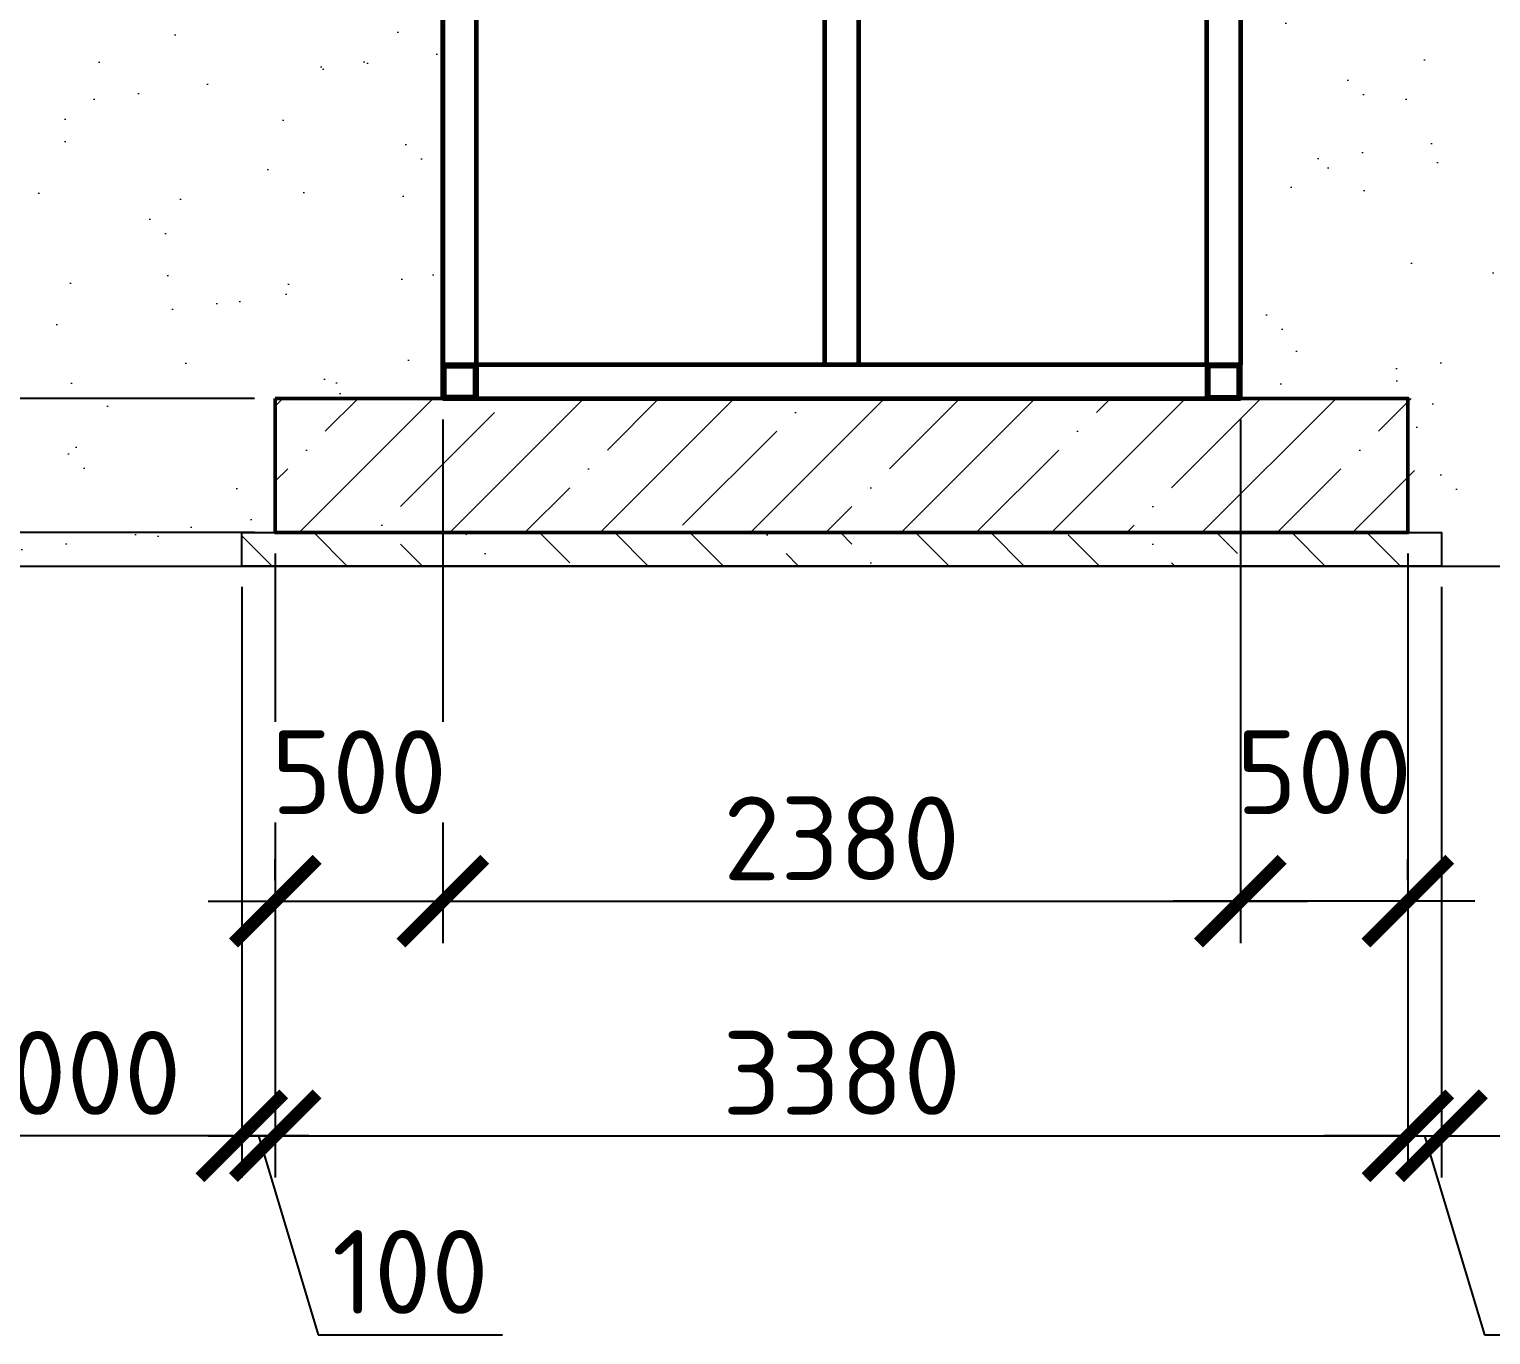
# Model space of a CAD drawing. Header units: metres. Extents: x 416248 to 529006, y -196572 to -135632.
# Drawn here: x 454720 to 459081, y -150296 to -146401 of the extents above; entities that cross this region are included whole.
import ezdxf

# ---------------------------------------------------------------- set-up
doc = ezdxf.new("R2010")
doc.units = ezdxf.units.M
doc.header["$PDSIZE"] = 1
doc.linetypes.add('K5LT_BASIC', pattern=[0])
doc.layers.get('0').update_dxf_attribs({"lineweight": 0})
doc.layers.get('Defpoints').update_dxf_attribs({"color": 3})
for name, color, linetype, lineweight in [('второстепенные', 7, 'Continuous', 25), ('выноски', 7, 'Continuous', 15), ('основная конструкция', 7, 'Continuous', 50), ('размеры', 7, 'Continuous', 15), ('штриховка', 7, 'Continuous', 9)]:
    doc.layers.add(name, color=color, linetype=linetype, lineweight=lineweight)
doc.layers.add('Системный слой', color=7, linetype='Continuous')
doc.styles.add('GOST 2.304', font='CS_Gost2304.shx')
doc.styles.add('ISOCPEUR', font='isocpeur.ttf')
doc.dimstyles.new('SPDS', dxfattribs={"dimscale": 10, "dimtxt": 2.5, "dimasz": 2.5, "dimexe": 1.25, "dimexo": 0.625, "dimtad": 1, "dimdec": 0, "dimrnd": 0.001, "dimtxsty": 'GOST 2.304', "dimblk": 'ARCHTICK', "dimblk1": 'ARCHTICK', "dimblk2": 'ARCHTICK', "dimcen": 2.5, "dimdle": 2, "dimadec": 0, "dimazin": 2, "dimtfac": 0.75, "dimtdec": 4, "dimtmove": 1, "dimatfit": 3, "dimfxl": 1, "dimtolj": 1, "dimarcsym": 1})

# ---------------------------------------------------------------- blocks, each defined once
blk = doc.blocks.new('_ArchTick')
at = {"color": 0, "linetype": 'ByBlock', "lineweight": 30, "const_width": 0.15}
blk.add_lwpolyline([(-0.5, -0.5), (0.5, 0.5)], dxfattribs=at)
blk = doc.blocks.new('*D23')
at = {"layer": 'Defpoints', "color": 0, "ltscale": 100, "transparency": 16777216}
for p in [(455454, -147902.4), (455354, -148002.4), (455354, -149702.4)]:
    blk.add_point(p, dxfattribs=at)
at = {"layer": 'размеры', "color": 0, "lineweight": -2, "ltscale": 100, "transparency": 16777216}
for p, q in [((455454, -147964.9), (455454, -149827.4)), ((455354, -148064.9), (455354, -149827.4)), ((455354, -149702.4), (455104, -149702.4)), ((455454, -149702.4), (455354, -149702.4)), ((455454, -149702.4), (455354, -149702.4)), ((455404, -149702.4), (455582.2, -150296.2)), ((455454, -149702.4), (455704, -149702.4)), ((455582.2, -150296.2), (456132.2, -150296.2))]:
    blk.add_line(p, q, dxfattribs=at)
at = {"layer": 'размеры', "color": 0, "lineweight": -2, "ltscale": 100, "transparency": 16777216, "xscale": 250, "yscale": 250, "zscale": 250}
blk.add_blockref('_ArchTick', (455354, -149702.4), dxfattribs=at)
at = {"layer": 'размеры', "color": 0, "lineweight": -2, "ltscale": 100, "transparency": 16777216, "xscale": 250, "yscale": 250, "zscale": 250, "rotation": 180}
blk.add_blockref('_ArchTick', (455454, -149702.4), dxfattribs=at)
at = {"layer": 'размеры', "color": 0, "ltscale": 100, "transparency": 16777216, "insert": (455857.2, -150108.7), "char_height": 250, "attachment_point": 5, "style": 'ISOCPEUR', "bg_fill": 3, "box_fill_scale": 1.1, "bg_fill_color": 9, "bg_fill_true_color": 13158600, "bg_fill_transparency": 0}
blk.add_mtext('\\A1;100', dxfattribs=at)
blk = doc.blocks.new('*D24')
at = {"layer": 'Defpoints', "color": 0, "ltscale": 100, "transparency": 16777216}
for p in [(458834, -147902.4), (458934, -148002.4), (458934, -149702.4)]:
    blk.add_point(p, dxfattribs=at)
at = {"layer": 'размеры', "color": 0, "lineweight": -2, "ltscale": 100, "transparency": 16777216}
for p, q in [((458834, -147964.9), (458834, -149827.4)), ((458934, -148064.9), (458934, -149827.4)), ((458834, -149702.4), (458584, -149702.4)), ((458834, -149702.4), (458934, -149702.4)), ((458834, -149702.4), (458934, -149702.4)), ((458884, -149702.4), (459062.2, -150296.2)), ((458934, -149702.4), (459184, -149702.4)), ((459062.2, -150296.2), (459612.2, -150296.2))]:
    blk.add_line(p, q, dxfattribs=at)
at = {"layer": 'размеры', "color": 0, "lineweight": -2, "ltscale": 100, "transparency": 16777216, "xscale": 250, "yscale": 250, "zscale": 250}
blk.add_blockref('_ArchTick', (458834, -149702.4), dxfattribs=at)
at = {"layer": 'размеры', "color": 0, "lineweight": -2, "ltscale": 100, "transparency": 16777216, "xscale": 250, "yscale": 250, "zscale": 250, "rotation": 180}
blk.add_blockref('_ArchTick', (458934, -149702.4), dxfattribs=at)
at = {"layer": 'размеры', "color": 0, "ltscale": 100, "transparency": 16777216, "insert": (459337.2, -150108.7), "char_height": 250, "attachment_point": 5, "style": 'ISOCPEUR', "bg_fill": 3, "box_fill_scale": 1.1, "bg_fill_color": 9, "bg_fill_true_color": 13158600, "bg_fill_transparency": 0}
blk.add_mtext('\\A1;100', dxfattribs=at)
blk = doc.blocks.new('*D25')
at = {"layer": 'Defpoints', "color": 0, "ltscale": 100, "transparency": 16777216}
for p in [(458934, -148002.4), (459934, -148002.4), (459934, -149702.4)]:
    blk.add_point(p, dxfattribs=at)
at = {"layer": 'размеры', "color": 0, "lineweight": -2, "ltscale": 100, "transparency": 16777216}
for p, q in [((458934, -148064.9), (458934, -149827.4)), ((459934, -148064.9), (459934, -149827.4)), ((458734, -149702.4), (460134, -149702.4))]:
    blk.add_line(p, q, dxfattribs=at)
at = {"layer": 'размеры', "color": 0, "lineweight": -2, "ltscale": 100, "transparency": 16777216, "xscale": 250, "yscale": 250, "zscale": 250, "rotation": 180}
blk.add_blockref('_ArchTick', (458934, -149702.4), dxfattribs=at)
at = {"layer": 'размеры', "color": 0, "lineweight": -2, "ltscale": 100, "transparency": 16777216, "xscale": 250, "yscale": 250, "zscale": 250}
blk.add_blockref('_ArchTick', (459934, -149702.4), dxfattribs=at)
at = {"layer": 'размеры', "color": 0, "ltscale": 100, "transparency": 16777216, "insert": (459434, -149514.9), "char_height": 250, "attachment_point": 5, "style": 'ISOCPEUR', "bg_fill": 3, "box_fill_scale": 1.1, "bg_fill_color": 9, "bg_fill_true_color": 13158600, "bg_fill_transparency": 0}
blk.add_mtext('\\A1;1000', dxfattribs=at)
blk = doc.blocks.new('*D26')
at = {"layer": 'Defpoints', "color": 0, "ltscale": 100, "transparency": 16777216}
for p in [(454354, -148002.4), (455354, -148002.4), (454354, -149702.4)]:
    blk.add_point(p, dxfattribs=at)
at = {"layer": 'размеры', "color": 0, "lineweight": -2, "ltscale": 100, "transparency": 16777216}
for p, q in [((454354, -148064.9), (454354, -149827.4)), ((455354, -148064.9), (455354, -149827.4)), ((455554, -149702.4), (454154, -149702.4))]:
    blk.add_line(p, q, dxfattribs=at)
at = {"layer": 'размеры', "color": 0, "lineweight": -2, "ltscale": 100, "transparency": 16777216, "xscale": 250, "yscale": 250, "zscale": 250, "rotation": 180}
blk.add_blockref('_ArchTick', (454354, -149702.4), dxfattribs=at)
at = {"layer": 'размеры', "color": 0, "lineweight": -2, "ltscale": 100, "transparency": 16777216, "xscale": 250, "yscale": 250, "zscale": 250}
blk.add_blockref('_ArchTick', (455354, -149702.4), dxfattribs=at)
at = {"layer": 'размеры', "color": 0, "ltscale": 100, "transparency": 16777216, "insert": (454854, -149514.9), "char_height": 250, "attachment_point": 5, "style": 'ISOCPEUR', "bg_fill": 3, "box_fill_scale": 1.1, "bg_fill_color": 9, "bg_fill_true_color": 13158600, "bg_fill_transparency": 0}
blk.add_mtext('\\A1;1000', dxfattribs=at)
blk = doc.blocks.new('*D21')
at = {"layer": 'Defpoints', "color": 0, "ltscale": 100, "transparency": 16777216}
for p in [(452573.7, -147502.4), (455454, -147502.4), (455454, -147902.4)]:
    blk.add_point(p, dxfattribs=at)
at = {"layer": 'размеры', "color": 0, "lineweight": -2, "ltscale": 100, "transparency": 16777216}
for p, q in [((452573.7, -147502.4), (452573.7, -146627.4)), ((455391.5, -147502.4), (452448.7, -147502.4)), ((452573.7, -148102.4), (452573.7, -147502.4)), ((455391.5, -147902.4), (452448.7, -147902.4))]:
    blk.add_line(p, q, dxfattribs=at)
at = {"layer": 'размеры', "color": 0, "lineweight": -2, "ltscale": 100, "transparency": 16777216, "xscale": 250, "yscale": 250, "zscale": 250}
for p, rotation in [((452573.7, -147502.4), 90), ((452573.7, -147902.4), 270)]:
    blk.add_blockref('_ArchTick', p, dxfattribs=dict(at, rotation=rotation))
at = {"layer": 'размеры', "color": 0, "ltscale": 100, "transparency": 16777216, "insert": (452386.2, -146939.9), "char_height": 250, "attachment_point": 5, "rotation": 90, "style": 'ISOCPEUR', "bg_fill": 3, "box_fill_scale": 1.1, "bg_fill_color": 9, "bg_fill_true_color": 13158600, "bg_fill_transparency": 0}
blk.add_mtext('\\A1;400', dxfattribs=at)
blk = doc.blocks.new('*D22')
at = {"layer": 'Defpoints', "color": 0, "ltscale": 100, "transparency": 16777216}
for p in [(455354, -147902.4), (452573.7, -148002.4), (454354, -148002.4)]:
    blk.add_point(p, dxfattribs=at)
at = {"layer": 'размеры', "color": 0, "lineweight": -2, "ltscale": 100, "transparency": 16777216}
for p, q in [((452573.7, -147902.4), (452573.7, -147652.4)), ((455291.5, -147902.4), (452448.7, -147902.4)), ((452573.7, -147902.4), (452573.7, -148002.4)), ((454291.5, -148002.4), (452448.7, -148002.4)), ((452573.7, -148002.4), (452573.7, -149052.4))]:
    blk.add_line(p, q, dxfattribs=at)
at = {"layer": 'размеры', "color": 0, "lineweight": -2, "ltscale": 100, "transparency": 16777216, "xscale": 250, "yscale": 250, "zscale": 250}
for p, rotation in [((452573.7, -147902.4), 270), ((452573.7, -148002.4), 90)]:
    blk.add_blockref('_ArchTick', p, dxfattribs=dict(at, rotation=rotation))
at = {"layer": 'размеры', "color": 0, "ltscale": 100, "transparency": 16777216, "insert": (452386.2, -148777.4), "char_height": 250, "attachment_point": 5, "rotation": 90, "style": 'ISOCPEUR'}
blk.add_mtext('\\A1;100', dxfattribs=at)
blk = doc.blocks.new('U93')
at = {"layer": 'Системный слой', "color": 150, "linetype": 'K5LT_BASIC', "lineweight": 60, "true_color": 0x0080ff}
for p, q in [((751.28, 330.27), (746.68, 330.27)), ((746.68, 330.27), (746.68, 325.67)), ((751.28, 325.67), (751.28, 330.27)), ((746.68, 325.67), (751.28, 325.67))]:
    blk.add_line(p, q, dxfattribs=at)
blk = doc.blocks.new('U94')
at = {"layer": 'Системный слой', "color": 150, "linetype": 'K5LT_BASIC', "lineweight": 60, "true_color": 0x0080ff}
for p, q in [((751.48, 330.47), (746.48, 330.47)), ((746.48, 330.47), (746.48, 325.47)), ((751.48, 325.47), (751.48, 330.47)), ((746.48, 325.47), (751.48, 325.47))]:
    blk.add_line(p, q, dxfattribs=at)
blk = doc.blocks.new('U101')
at = {"layer": 'Системный слой', "color": 150, "linetype": 'K5LT_BASIC', "lineweight": 60, "true_color": 0x0080ff}
for p, q in [((632.68, 330.27), (637.28, 330.27)), ((632.68, 325.67), (632.68, 330.27)), ((637.28, 330.27), (637.28, 325.67)), ((637.28, 325.67), (632.68, 325.67))]:
    blk.add_line(p, q, dxfattribs=at)
blk = doc.blocks.new('U102')
at = {"layer": 'Системный слой', "color": 150, "linetype": 'K5LT_BASIC', "lineweight": 60, "true_color": 0x0080ff}
for p, q in [((632.48, 330.47), (637.48, 330.47)), ((632.48, 325.47), (632.48, 330.47)), ((637.48, 330.47), (637.48, 325.47)), ((637.48, 325.47), (632.48, 325.47))]:
    blk.add_line(p, q, dxfattribs=at)
blk = doc.blocks.new('U107')
at = {"layer": 'Системный слой', "color": 150, "linetype": 'K5LT_BASIC', "lineweight": 60, "true_color": 0x0080ff}
for p, q in [((637.28, 330.27), (632.68, 330.27)), ((632.68, 330.27), (632.68, 325.67)), ((637.28, 325.67), (637.28, 330.27)), ((632.68, 325.67), (637.28, 325.67))]:
    blk.add_line(p, q, dxfattribs=at)
blk = doc.blocks.new('U108')
at = {"layer": 'Системный слой', "color": 150, "linetype": 'K5LT_BASIC', "lineweight": 60, "true_color": 0x0080ff}
for p, q in [((637.48, 330.47), (632.48, 330.47)), ((632.48, 330.47), (632.48, 325.47)), ((637.48, 325.47), (637.48, 330.47)), ((632.48, 325.47), (637.48, 325.47))]:
    blk.add_line(p, q, dxfattribs=at)
blk = doc.blocks.new('U118')
at = {"layer": 'Системный слой', "color": 150, "linetype": 'K5LT_BASIC', "lineweight": 60, "true_color": 0x0080ff}
for p, q in [((751.28, 330.27), (746.68, 330.27)), ((746.68, 330.27), (746.68, 325.67)), ((751.28, 325.67), (751.28, 330.27)), ((746.68, 325.67), (751.28, 325.67))]:
    blk.add_line(p, q, dxfattribs=at)
blk = doc.blocks.new('U119')
at = {"layer": 'Системный слой', "color": 150, "linetype": 'K5LT_BASIC', "lineweight": 60, "true_color": 0x0080ff}
for p, q in [((751.48, 330.47), (746.48, 330.47)), ((746.48, 330.47), (746.48, 325.47)), ((751.48, 325.47), (751.48, 330.47)), ((746.48, 325.47), (751.48, 325.47))]:
    blk.add_line(p, q, dxfattribs=at)
blk = doc.blocks.new('A$C45cd7e3b')
at = {"layer": 'Системный слой', "linetype": 'K5LT_BASIC', "lineweight": 60}
for p, q in [((3.5, 142), (3.5, 5)), ((3.5, 5), (3.5, 142)), ((3.5, 142), (3.5, 5)), ((8.5, 5), (8.5, 142)), ((122.5, 5), (3.5, 5)), ((3.5, 5), (3.5, 0)), ((3.5, 5), (8.5, 5)), ((122.5, 5), (3.5, 5)), ((3.5, 5), (3.5, 0)), ((8.5, 5), (3.5, 5)), ((122.5, 0), (122.5, 5)), ((122.5, 0), (122.5, 5)), ((3.5, 0), (122.5, 0)), ((3.5, 0), (122.5, 0))]:
    blk.add_line(p, q, dxfattribs=at)
for points in [[(65.5, 14), (65.5, 5), (60.5, 5), (60.5, 142), (65.5, 142), (65.5, 11.5)], [(117.5, 116), (117.5, 142), (122.5, 142), (122.5, 5), (117.5, 5), (117.5, 14)], [(117.5, 14), (117.5, 142), (122.5, 142), (122.5, 5), (117.5, 5), (117.5, 14)]]:
    blk.add_lwpolyline(points, dxfattribs=at)
at = {"layer": 'Системный слой'}
for name in ['U102', 'U108', 'U101', 'U107', 'U94', 'U119', 'U93', 'U118']:
    blk.add_blockref(name, (-628.98, -325.47), dxfattribs=at)
blk = doc.blocks.new('*D87')
at = {"layer": 'Defpoints', "color": 0, "ltscale": 100, "transparency": 16777216}
for p in [(458334, -147502.4), (458334, -149002.4), (458834, -149002.4)]:
    blk.add_point(p, dxfattribs=at)
at = {"layer": 'размеры', "color": 0, "lineweight": -2, "ltscale": 100, "transparency": 16777216}
for p, q in [((458334, -147564.9), (458334, -149127.4)), ((458834, -148939.9), (458834, -148877.4)), ((459034, -149002.4), (458134, -149002.4))]:
    blk.add_line(p, q, dxfattribs=at)
at = {"layer": 'размеры', "color": 0, "lineweight": -2, "ltscale": 100, "transparency": 16777216, "xscale": 250, "yscale": 250, "zscale": 250, "rotation": 180}
blk.add_blockref('_ArchTick', (458334, -149002.4), dxfattribs=at)
at = {"layer": 'размеры', "color": 0, "lineweight": -2, "ltscale": 100, "transparency": 16777216, "xscale": 250, "yscale": 250, "zscale": 250}
blk.add_blockref('_ArchTick', (458834, -149002.4), dxfattribs=at)
at = {"layer": 'размеры', "color": 0, "ltscale": 100, "transparency": 16777216, "insert": (458584, -148617.3), "char_height": 250, "attachment_point": 5, "style": 'ISOCPEUR', "bg_fill": 3, "box_fill_scale": 1.1, "bg_fill_color": 9, "bg_fill_true_color": 13158600, "bg_fill_transparency": 0}
blk.add_mtext('\\A1;500', dxfattribs=at)
blk = doc.blocks.new('*D88')
at = {"layer": 'Defpoints', "color": 0, "ltscale": 100, "transparency": 16777216}
for p in [(455954, -147502.4), (458334, -147502.4), (458334, -149002.4)]:
    blk.add_point(p, dxfattribs=at)
at = {"layer": 'размеры', "color": 0, "lineweight": -2, "ltscale": 100, "transparency": 16777216}
for p, q in [((455954, -147564.9), (455954, -149127.4)), ((458334, -147564.9), (458334, -149127.4)), ((455754, -149002.4), (458534, -149002.4))]:
    blk.add_line(p, q, dxfattribs=at)
at = {"layer": 'размеры', "color": 0, "lineweight": -2, "ltscale": 100, "transparency": 16777216, "xscale": 250, "yscale": 250, "zscale": 250, "rotation": 180}
blk.add_blockref('_ArchTick', (455954, -149002.4), dxfattribs=at)
at = {"layer": 'размеры', "color": 0, "lineweight": -2, "ltscale": 100, "transparency": 16777216, "xscale": 250, "yscale": 250, "zscale": 250}
blk.add_blockref('_ArchTick', (458334, -149002.4), dxfattribs=at)
at = {"layer": 'размеры', "color": 0, "ltscale": 100, "transparency": 16777216, "insert": (457144, -148814.9), "char_height": 250, "attachment_point": 5, "style": 'ISOCPEUR', "bg_fill": 3, "box_fill_scale": 1.1, "bg_fill_color": 9, "bg_fill_true_color": 13158600, "bg_fill_transparency": 0}
blk.add_mtext('\\A1;2380', dxfattribs=at)
blk = doc.blocks.new('*D89')
at = {"layer": 'Defpoints', "color": 0, "ltscale": 100, "transparency": 16777216}
for p in [(455454, -147902.4), (458834, -147902.4), (458834, -149702.4)]:
    blk.add_point(p, dxfattribs=at)
at = {"layer": 'размеры', "color": 0, "lineweight": -2, "ltscale": 100, "transparency": 16777216}
for p, q in [((455454, -147964.9), (455454, -149827.4)), ((458834, -147964.9), (458834, -149827.4)), ((455254, -149702.4), (459034, -149702.4))]:
    blk.add_line(p, q, dxfattribs=at)
at = {"layer": 'размеры', "color": 0, "lineweight": -2, "ltscale": 100, "transparency": 16777216, "xscale": 250, "yscale": 250, "zscale": 250, "rotation": 180}
blk.add_blockref('_ArchTick', (455454, -149702.4), dxfattribs=at)
at = {"layer": 'размеры', "color": 0, "lineweight": -2, "ltscale": 100, "transparency": 16777216, "xscale": 250, "yscale": 250, "zscale": 250}
blk.add_blockref('_ArchTick', (458834, -149702.4), dxfattribs=at)
at = {"layer": 'размеры', "color": 0, "ltscale": 100, "transparency": 16777216, "insert": (457144, -149514.9), "char_height": 250, "attachment_point": 5, "style": 'ISOCPEUR', "bg_fill": 3, "box_fill_scale": 1.1, "bg_fill_color": 9, "bg_fill_true_color": 13158600, "bg_fill_transparency": 0}
blk.add_mtext('\\A1;3380', dxfattribs=at)
blk = doc.blocks.new('*D90')
at = {"layer": 'Defpoints', "color": 0, "ltscale": 100, "transparency": 16777216}
for p in [(455954, -147502.4), (455454, -149002.4), (455954, -149002.4)]:
    blk.add_point(p, dxfattribs=at)
at = {"layer": 'размеры', "color": 0, "lineweight": -2, "ltscale": 100, "transparency": 16777216}
for p, q in [((455954, -147564.9), (455954, -149127.4)), ((455454, -148939.9), (455454, -148877.4)), ((455254, -149002.4), (456154, -149002.4))]:
    blk.add_line(p, q, dxfattribs=at)
at = {"layer": 'размеры', "color": 0, "lineweight": -2, "ltscale": 100, "transparency": 16777216, "xscale": 250, "yscale": 250, "zscale": 250, "rotation": 180}
blk.add_blockref('_ArchTick', (455454, -149002.4), dxfattribs=at)
at = {"layer": 'размеры', "color": 0, "lineweight": -2, "ltscale": 100, "transparency": 16777216, "xscale": 250, "yscale": 250, "zscale": 250}
blk.add_blockref('_ArchTick', (455954, -149002.4), dxfattribs=at)
at = {"layer": 'размеры', "color": 0, "ltscale": 100, "transparency": 16777216, "insert": (455704, -148617.3), "char_height": 250, "attachment_point": 5, "style": 'ISOCPEUR', "bg_fill": 3, "box_fill_scale": 1.1, "bg_fill_color": 9, "bg_fill_true_color": 13158600, "bg_fill_transparency": 0}
blk.add_mtext('\\A1;500', dxfattribs=at)

msp = doc.modelspace()

# ---------------------------------------------------------------- hatches: boundary and pattern name
at = {"layer": 'штриховка', "ltscale": 10}
h = msp.add_hatch(dxfattribs=at)
h.set_pattern_fill('AR-SAND', color=256, scale=10)
h.paths.add_polyline_path([(461764.04, -145562.43), (458334.04, -145562.43), (458334.04, -147402.43), (458334.04, -147502.43), (458834.04, -147502.43), (458834.04, -147902.43), (458934.04, -147902.43), (458934.04, -148002.43), (459934.04, -148002.43)])
h.paths.add_polyline_path([(455954.04, -145562.43), (452524.04, -145562.43), (454354.04, -148002.43), (455354.04, -148002.43), (455354.04, -147902.43), (455454.04, -147902.43), (455454.04, -147502.43), (455954.04, -147502.43), (455954.04, -147402.43)])
h = msp.add_hatch(dxfattribs=at)
h.set_pattern_fill('ANSI35', color=256, scale=50)
h.set_pattern_definition([(45, (119348.58, 8487.7), (-224.5064, 224.5064), []), (45, (119573.1, 8487.7), (-224.5064, 224.5064), [396.875, -79.375, 0, -79.375])])
h.paths.add_polyline_path([(458854.04, -147902.43), (458854.04, -147502.43), (455454.04, -147502.43), (455454.04, -147902.43)])
h = msp.add_hatch(dxfattribs=at)
h.set_pattern_fill('ANSI36', color=256, scale=50, angle=90)
h.set_pattern_definition([(135, (119348.58, 8487.71), (-308.696304, 84.1899), [396.875, -79.375, 0, -79.375])])
h.paths.add_polyline_path([(455354.04, -147902.43), (458954.04, -147902.43), (458954.04, -148002.43), (455354.04, -148002.43)])

# ---------------------------------------------------------------- linework, layer by layer
at = {"layer": 'второстепенные'}
msp.add_lwpolyline([(455354.04, -147902.43), (458934.04, -147902.43), (458934.04, -148002.43), (455354.04, -148002.43)], close=True, dxfattribs=at)
at = {"layer": 'основная конструкция', "ltscale": 10}
msp.add_lwpolyline([(455454.04, -147502.43), (458834.04, -147502.43), (458834.04, -147902.43), (455454.04, -147902.43)], close=True, dxfattribs=at)

# ---------------------------------------------------------------- block references
at = {"layer": 'второстепенные', "ltscale": 10, "xscale": 20, "yscale": 20, "zscale": 20}
msp.add_blockref('A$C45cd7e3b', (455883.99, -147502.43), dxfattribs=at)

# ---------------------------------------------------------------- next in the draw order: dimensions: what is measured, and where the dimension line sits
at = {"layer": 'размеры', "ltscale": 100}
for base, p1, p2, picture, middle in [((455354.04, -149702.43), (455454.04, -147902.43), (455354.04, -148002.43), '*D23', (455644.66, -150108.68)), ((458934.04, -149702.43), (458834.04, -147902.43), (458934.04, -148002.43), '*D24', (459124.66, -150108.68))]:
    dim = msp.add_linear_dim(base=base, p1=p1, p2=p2, dimstyle='SPDS', override={"dimscale": 100, "dimtxsty": 'ISOCPEUR', "dimtfill": 1}, dxfattribs=at)
    dim.commit()
    dim.dimension.update_dxf_attribs({"geometry": picture, "text_midpoint": middle})

# ---------------------------------------------------------------- next in the draw order: dimensions: what is measured, and where the dimension line sits
for base, p1, p2, picture, middle in [((454354.04, -149702.43), (455354.04, -148002.43), (454354.04, -148002.43), '*D26', (454854.04, -149514.93)), ((459934.04, -149702.43), (458934.04, -148002.43), (459934.04, -148002.43), '*D25', (459434.04, -149514.93))]:
    dim = msp.add_linear_dim(base=base, p1=p1, p2=p2, dimstyle='SPDS', override={"dimscale": 100, "dimtxsty": 'ISOCPEUR', "dimtfill": 1}, dxfattribs=at)
    dim.commit()
    dim.dimension.update_dxf_attribs({"geometry": picture, "text_midpoint": middle})

# ---------------------------------------------------------------- next in the draw order: dimensions: what is measured, and where the dimension line sits
dim = msp.add_linear_dim(base=(452573.68, -147502.43), p1=(455454.04, -147902.43), p2=(455454.04, -147502.43), angle=90, dimstyle='SPDS', override={"dimscale": 100, "dimtxsty": 'ISOCPEUR', "dimtmove": 0, "dimtfill": 1}, dxfattribs=at)
dim.commit()
dim.dimension.update_dxf_attribs({"geometry": '*D21', "text_midpoint": (452386.18, -146939.93)})

# ---------------------------------------------------------------- next in the draw order: linework, layer by layer
at = {"layer": 'второстепенные', "linetype": 'Continuous'}
msp.add_lwpolyline([(450774.04, -144562.43), (451774.04, -144562.43), (454354.04, -148002.43), (459934.04, -148002.43), (462514.04, -144562.43), (463514.04, -144562.43)], dxfattribs=at)
at = {"layer": 'выноски'}
msp.add_lwpolyline([(450774.04, -144562.43), (451774.04, -144562.43), (454354.04, -148002.43), (459934.04, -148002.43), (462514.04, -144562.43), (463514.04, -144562.43)], dxfattribs=at)

# ---------------------------------------------------------------- next in the draw order: dimensions: what is measured, and where the dimension line sits
at = {"layer": 'размеры', "ltscale": 100}
dim = msp.add_linear_dim(base=(452573.68, -148002.43), p1=(455354.04, -147902.43), p2=(454354.04, -148002.43), angle=90, dimstyle='SPDS', override={"dimscale": 100, "dimtxsty": 'ISOCPEUR', "dimtmove": 0}, dxfattribs=at)
dim.commit()
dim.dimension.update_dxf_attribs({"geometry": '*D22', "text_midpoint": (452386.18, -148777.43)})

# ---------------------------------------------------------------- next in the draw order: dimensions: what is measured, and where the dimension line sits
dim = msp.add_linear_dim(base=(458334.04, -149002.43), p1=(458834.04, -149002.43), p2=(458334.04, -147502.43), angle=180, dimstyle='SPDS', override={"dimscale": 100, "dimtxsty": 'ISOCPEUR', "dimtmove": 2, "dimtfill": 1}, dxfattribs=at)
dim.commit()
dim.dimension.update_dxf_attribs({"geometry": '*D87', "text_midpoint": (458584.04, -148617.33), "dimtype": 160})

# ---------------------------------------------------------------- next in the draw order: dimensions: what is measured, and where the dimension line sits
dim = msp.add_linear_dim(base=(458334.04, -149002.43), p1=(455954.04, -147502.43), p2=(458334.04, -147502.43), dimstyle='SPDS', override={"dimscale": 100, "dimtxsty": 'ISOCPEUR', "dimtfill": 1}, dxfattribs=at)
dim.commit()
dim.dimension.update_dxf_attribs({"geometry": '*D88', "text_midpoint": (457144.04, -148814.93)})

# ---------------------------------------------------------------- next in the draw order: dimensions: what is measured, and where the dimension line sits
dim = msp.add_linear_dim(base=(458834.04, -149702.43), p1=(455454.04, -147902.43), p2=(458834.04, -147902.43), dimstyle='SPDS', override={"dimscale": 100, "dimtxsty": 'ISOCPEUR', "dimtfill": 1}, dxfattribs=at)
dim.commit()
dim.dimension.update_dxf_attribs({"geometry": '*D89', "text_midpoint": (457144.04, -149514.93)})

# ---------------------------------------------------------------- next in the draw order: dimensions: what is measured, and where the dimension line sits
dim = msp.add_linear_dim(base=(455954.04, -149002.43), p1=(455454.04, -149002.43), p2=(455954.04, -147502.43), angle=0, dimstyle='SPDS', override={"dimscale": 100, "dimtxsty": 'ISOCPEUR', "dimtmove": 2, "dimtfill": 1}, dxfattribs=at)
dim.commit()
dim.dimension.update_dxf_attribs({"geometry": '*D90', "text_midpoint": (455704.04, -148617.33), "dimtype": 160})

doc.saveas('drawing.dxf')
